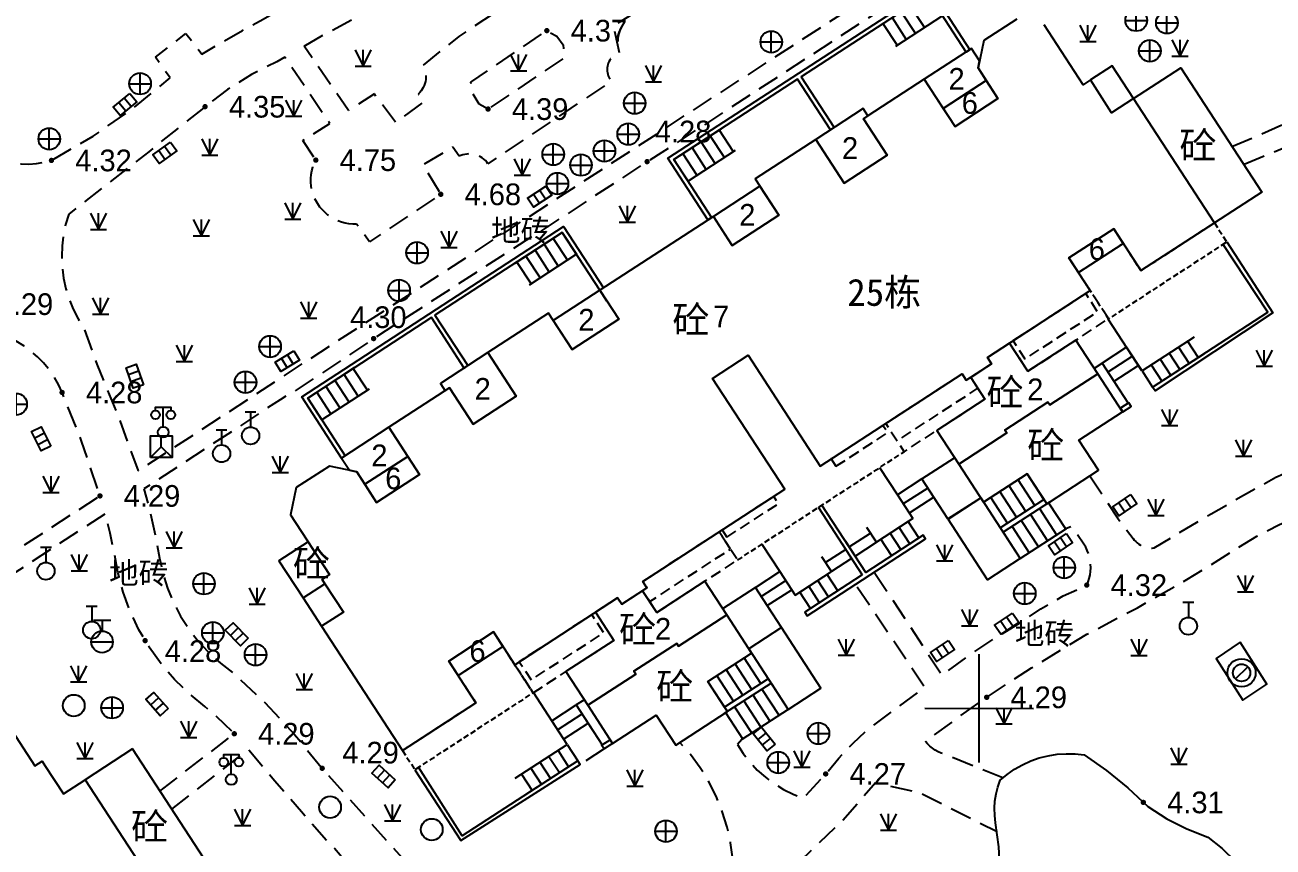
# Model space of a CAD drawing. Extents: x 99002 to 478558, y 2449839 to 2450453.
# Drawn here: x 478411.7 to 478469.2, y 2450057.2 to 2450095.1 of the extents above; entities that cross this region are included whole.
import ezdxf

# ---------------------------------------------------------------- set-up
doc = ezdxf.new("R2010")
doc.units = 0
doc.header["$LTSCALE"] = 0.5
for name, pattern in [('2', [0]), ('380403', [3, 2, -1]), ('380409-1', [1.5, 1, -0.5]), ('430600', [3, 2, -1])]:
    doc.linetypes.add(name, pattern=pattern)
doc.layers.get('0').update_dxf_attribs({"linetype": 'CONTINUOUS'})
for name, color, linetype in [('DEFAULT', 1, 'CONTINUOUS'), ('TK', 7, 'CONTINUOUS'), ('ZBTZ', 3, 'CONTINUOUS'), ('交通线', 7, 'CONTINUOUS'), ('居民地点', 7, 'CONTINUOUS'), ('居民地线', 7, 'CONTINUOUS'), ('居民地面', 7, 'CONTINUOUS'), ('房屋面', 7, 'CONTINUOUS'), ('植被点', 114, 'CONTINUOUS'), ('管线点', 7, 'CONTINUOUS'), ('高程点', 7, 'CONTINUOUS')]:
    doc.layers.add(name, color=color, linetype=linetype)
doc.styles.add('方正中等线简体', font='FZZDXJW.TTF')
doc.styles.add('方正细等线简体', font='方正细等线简体.ttf')
doc.styles.add('黑体', font='simhei.ttf')
doc.linetypes.add('1161', pattern='A,0,[149,AAA.SHX,S=0.15,R=0,X=0,Y=0],-1.6', length=1.6)
doc.linetypes.add('380202', pattern='A,4.5,[145,ss2007.shx,S=1,R=0,X=0,Y=1],4.5,-0.5,[146,ss2007.shx,S=1,R=0,X=0,Y=0],-0.5', length=10)

# ---------------------------------------------------------------- blocks, each defined once
blk = doc.blocks.new('3803031')
at = {"color": 0, "linetype": 'Continuous', "lineweight": -3, "flags": 128}
blk.add_lwpolyline([(-0.566, -0.566), (0.566, 0.566)], dxfattribs=at)
at = {"color": 0, "linetype": 'Continuous', "lineweight": -3}
for radius in [1.3, 0.8]:
    blk.add_circle((0, 0), radius, dxfattribs=at)
blk = doc.blocks.new('3805011')
at = {"color": 0, "linetype": 'Continuous', "lineweight": -3, "flags": 128}
for points in [[(-0.7, 2), (-0.7, 2.3), (0.7, 2.3), (0.7, 2)], [(0, 0.5), (0, 2.3)]]:
    blk.add_lwpolyline(points, dxfattribs=at)
at = {"color": 0, "linetype": 'Continuous', "lineweight": -3}
for centre, radius in [((-0.7, 1.6), 0.4), ((0.7, 1.6), 0.4), ((0, 0), 0.5)]:
    blk.add_circle(centre, radius, dxfattribs=at)
blk = doc.blocks.new('8202001')
at = {"color": 0, "linetype": 'Continuous', "lineweight": -3, "flags": 128}
for points in [[(-0.75, 1.5), (0, 0)], [(0, 0), (0.75, 1.5)], [(0, 0), (0, 1.5)], [(-0.75, 0), (0.75, 0)]]:
    blk.add_lwpolyline(points, dxfattribs=at)
blk = doc.blocks.new('7201001')
at = {"linetype": '2'}
h = blk.add_hatch(color=0, dxfattribs=at)
edge = h.paths.add_edge_path(flags=0)
edge.add_arc((0, 0), 0.25, 0, 360)
blk = doc.blocks.new('5441011')
at = {"color": 0, "linetype": 'Continuous', "lineweight": -3, "flags": 128}
for points in [[(-1, 0), (1, 0)], [(0, -1), (0, 1)]]:
    blk.add_lwpolyline(points, dxfattribs=at)
at = {"color": 0, "linetype": 'Continuous', "lineweight": -3}
blk.add_circle((0, 0), 1, dxfattribs=at)
blk = doc.blocks.new('5441024')
at = {"color": 0, "linetype": 'Continuous', "lineweight": -3, "flags": 128}
blk.add_lwpolyline([(1, 0.5), (1, -0.5), (-1, -0.5), (-1, 0.5)], close=True, dxfattribs=at)
for points in [[(-0.33, 0.5), (-0.33, -0.5)], [(0.33, -0.5), (0.33, 0.5)]]:
    blk.add_lwpolyline(points, dxfattribs=at)
blk = doc.blocks.new('5401001')
at = {"color": 0, "linetype": 'Continuous', "lineweight": -3}
blk.add_circle((0, 0), 1, dxfattribs=at)
blk = doc.blocks.new('5430071')
at = {"color": 0, "linetype": 'Continuous', "lineweight": -3, "flags": 128}
for points in [[(-0.8, 2), (0.8, 2)], [(0, 2), (0, 1)], [(-1, 0), (1, 0)]]:
    blk.add_lwpolyline(points, dxfattribs=at)
at = {"color": 0, "linetype": 'Continuous', "lineweight": -3}
blk.add_circle((0, 0), 1, dxfattribs=at)
blk = doc.blocks.new('5430072')
at = {"color": 0, "linetype": 'Continuous', "lineweight": -3, "flags": 128}
for points in [[(-0.5, 2.2), (0.5, 2.2)], [(0, 2.2), (0, 0.8)]]:
    blk.add_lwpolyline(points, dxfattribs=at)
at = {"color": 0, "linetype": 'Continuous', "lineweight": -3}
blk.add_circle((0, 0), 0.8, dxfattribs=at)
blk = doc.blocks.new('5201054')
at = {"color": 0, "linetype": 'Continuous', "lineweight": -3, "flags": 128}
blk.add_lwpolyline([(-1, -1), (-1, 1), (1, 1), (1, -1)], close=True, dxfattribs=at)
for points in [[(-1, -1), (0, 0), (1, -1)], [(0, 0), (0, 1)]]:
    blk.add_lwpolyline(points, dxfattribs=at)

msp = doc.modelspace()

# ---------------------------------------------------------------- linework, layer by layer
at = {"layer": 'TK', "color": 7, "linetype": 'Continuous'}
for p, q in [((478455.662, 2450061.076), (478455.668, 2450066.076)), ((478453.165, 2450063.58), (478458.165, 2450063.573))]:
    msp.add_line(p, q, dxfattribs=at)
at = {"layer": 'ZBTZ', "color": 3, "linetype": '1161', "lineweight": -3, "flags": 128}
msp.add_lwpolyline([(478466.321, 2450049.336), (478466.103, 2450048.867), (478465.927, 2450048.381), (478465.793, 2450047.882), (478465.702, 2450047.373), (478465.656, 2450046.858), (478465.654, 2450046.342), (478465.681, 2450046.169), (478465.693, 2450045.995), (478465.689, 2450045.821), (478465.67, 2450045.647), (478465.635, 2450045.476), (478465.586, 2450045.309), (478465.523, 2450045.146), (478465.445, 2450044.99), (478465.354, 2450044.841), (478465.25, 2450044.7), (478465.135, 2450044.57), (478465.008, 2450044.449), (478464.872, 2450044.341), (478464.726, 2450044.245), (478464.573, 2450044.162), (478464.412, 2450044.092), (478464.247, 2450044.037), (478464.077, 2450043.997), (478463.904, 2450043.972), (478463.73, 2450043.962), (478463.556, 2450043.967), (478463.382, 2450043.988), (478461.768, 2450043.9), (478460.151, 2450043.906), (478458.537, 2450044.007), (478457.464, 2450044.054), (478456.39, 2450044.008), (478455.325, 2450043.871), (478454.275, 2450043.642), (478453.531, 2450043.106), (478452.743, 2450042.637), (478451.916, 2450042.24), (478451.058, 2450041.917), (478450.175, 2450041.671), (478449.951, 2450041.612), (478449.723, 2450041.574), (478449.492, 2450041.556), (478449.26, 2450041.56), (478449.03, 2450041.583), (478448.803, 2450041.628), (478448.58, 2450041.693), (478448.365, 2450041.777), (478448.158, 2450041.881), (478447.961, 2450042.003), (478447.776, 2450042.142), (478447.604, 2450042.297), (478447.446, 2450042.466), (478447.305, 2450042.65), (478447.18, 2450042.845), (478446.826, 2450043.283), (478446.51, 2450043.749), (478446.233, 2450044.24), (478445.999, 2450044.752), (478445.808, 2450045.282), (478445.663, 2450045.826), (478445.563, 2450046.381), (478445.51, 2450046.941), (478445.632, 2450047.267), (478445.781, 2450047.582), (478445.955, 2450047.882), (478446.155, 2450048.168), (478446.377, 2450048.435), (478446.621, 2450048.683), (478446.885, 2450048.91), (478447.167, 2450049.114), (478447.465, 2450049.293), (478447.777, 2450049.447), (478448.1, 2450049.575), (478448.434, 2450049.675), (478449.109, 2450049.872), (478449.798, 2450050.012), (478450.497, 2450050.094), (478451.2, 2450050.118), (478451.9, 2450050.328), (478452.579, 2450050.596), (478453.234, 2450050.921), (478453.858, 2450051.3), (478454.448, 2450051.73), (478455, 2450052.209), (478455.509, 2450052.733), (478455.972, 2450053.298), (478456.427, 2450053.835), (478456.578, 2450054.947), (478456.628, 2450056.068), (478456.576, 2450057.189), (478456.422, 2450058.3), (478456.383, 2450058.631), (478456.374, 2450058.963), (478456.396, 2450059.295), (478456.448, 2450059.624), (478456.53, 2450059.946), (478456.642, 2450060.26), (478456.961, 2450060.529), (478457.303, 2450060.768), (478457.665, 2450060.975), (478458.045, 2450061.149), (478458.439, 2450061.287), (478458.844, 2450061.389), (478459.256, 2450061.455), (478459.672, 2450061.482), (478460.09, 2450061.472), (478460.504, 2450061.425), (478461.537, 2450060.7), (478462.517, 2450059.905), (478463.441, 2450059.046), (478464.315, 2450058.485), (478465.241, 2450058.015), (478466.208, 2450057.639), (478466.863, 2450057.104), (478467.473, 2450056.519), (478468.035, 2450055.888), (478468.545, 2450055.214), (478468.198, 2450053.782), (478467.765, 2450052.374), (478467.248, 2450050.994), (478466.973, 2450050.423), (478466.663, 2450049.87)], close=True, dxfattribs=at)
at = {"layer": '交通线', "color": 4, "linetype": '430600', "lineweight": -3, "flags": 128}
for points in [[(478479.943, 2450132.353), (478463.369, 2450132.238), (478458.881, 2450132.495), (478456.499, 2450132.827), (478454.157, 2450133.376), (478451.875, 2450134.135), (478449.672, 2450135.1), (478447.349, 2450135.868), (478444.97, 2450136.437), (478442.551, 2450136.803), (478440.11, 2450136.964), (478437.664, 2450136.917), (478435.23, 2450136.665), (478434.303, 2450136.175), (478423.303, 2450129.07), (478423.254, 2450129.021), (478423.21, 2450128.967), (478423.17, 2450128.91), (478423.136, 2450128.849), (478423.107, 2450128.786), (478423.083, 2450128.72), (478423.065, 2450128.653), (478423.053, 2450128.584), (478423.047, 2450128.515), (478423.047, 2450128.445), (478423.054, 2450128.376), (478423.066, 2450128.307), (478423.084, 2450128.24), (478423.108, 2450128.175), (478423.137, 2450128.111), (478423.172, 2450128.051), (478423.212, 2450127.994), (478423.256, 2450127.94), (478423.305, 2450127.891), (478423.359, 2450127.846), (478405.874, 2450116.556), (478398.472, 2450111.848), (478398.269, 2450111.229), (478398.12, 2450110.594), (478398.028, 2450109.949), (478397.991, 2450109.298), (478398.012, 2450108.647), (478398.089, 2450107.999), (478398.92, 2450106.624), (478399.674, 2450105.206), (478400.351, 2450103.749), (478400.996, 2450102.171), (478401.783, 2450100.659), (478402.705, 2450099.225), (478403.755, 2450097.882), (478404.384, 2450096.913), (478405.57, 2450094.739), (478406.862, 2450092.628), (478408.257, 2450090.582), (478408.46, 2450090.292), (478408.688, 2450090.019), (478408.938, 2450089.767), (478409.209, 2450089.538), (478409.498, 2450089.333), (478409.804, 2450089.153), (478410.124, 2450089), (478410.457, 2450088.875), (478410.798, 2450088.78), (478411.147, 2450088.714), (478411.5, 2450088.678), (478411.855, 2450088.672), (478412.209, 2450088.698), (478412.559, 2450088.753), (478412.904, 2450088.838), (478414.828, 2450089.959), (478416.657, 2450091.23), (478418.379, 2450092.642), (478417.701, 2450093.593), (478419.102, 2450094.694), (478419.842, 2450093.734), (478420.77, 2450094.295), (478421.712, 2450094.832), (478422.668, 2450095.344), (478425.666, 2450097.102), (478425.678, 2450097.562), (478425.649, 2450098.02), (478425.577, 2450098.474), (478425.465, 2450098.919), (478425.313, 2450099.353), (478425.122, 2450099.77), (478424.893, 2450100.169), (478424.63, 2450100.545), (478424.333, 2450100.896)], [(478459.386, 2450103.125), (478459.222, 2450103.122), (478459.149, 2450105.823), (478459.131, 2450106.492), (478457.333, 2450106.485), (478455.535, 2450106.538), (478453.74, 2450106.651), (478450.8, 2450106.955), (478450.335, 2450107.07), (478449.862, 2450107.141), (478449.383, 2450107.167), (478448.905, 2450107.149), (478448.43, 2450107.085), (478447.963, 2450106.977), (478447.388, 2450106.919), (478446.819, 2450106.815), (478446.261, 2450106.665), (478445.717, 2450106.47), (478445.19, 2450106.231), (478444.685, 2450105.95), (478444.496, 2450105.714), (478444.329, 2450105.461), (478444.186, 2450105.194), (478444.066, 2450104.916), (478443.972, 2450104.629), (478443.903, 2450104.334), (478443.861, 2450104.034), (478443.846, 2450103.731), (478443.858, 2450103.429), (478443.896, 2450103.128), (478443.822, 2450102.3), (478443.678, 2450101.48), (478443.463, 2450100.676), (478443.18, 2450099.894), (478442.831, 2450099.138), (478442.419, 2450098.416), (478441.946, 2450097.731), (478441.416, 2450097.089), (478440.833, 2450096.496), (478440.201, 2450095.954), (478439.525, 2450095.469), (478438.809, 2450095.044), (478439.08, 2450093.82), (478439.012, 2450093.792), (478438.946, 2450093.759), (478438.884, 2450093.72), (478438.825, 2450093.676), (478438.77, 2450093.627), (478438.72, 2450093.573), (478438.675, 2450093.515), (478438.635, 2450093.453), (478438.6, 2450093.388), (478438.571, 2450093.32), (478438.549, 2450093.251), (478438.532, 2450093.179), (478438.522, 2450093.106), (478438.518, 2450093.033), (478438.521, 2450092.959), (478438.53, 2450092.886), (478438.545, 2450092.814), (478438.567, 2450092.744), (478438.594, 2450092.676), (478438.628, 2450092.61), (478438.667, 2450092.548), (478438.711, 2450092.489), (478433.023, 2450088.685), (478432.967, 2450088.759), (478432.904, 2450088.829), (478432.835, 2450088.892), (478432.761, 2450088.949), (478432.682, 2450088.999), (478432.599, 2450089.042), (478432.513, 2450089.077), (478432.423, 2450089.105), (478432.332, 2450089.124), (478432.239, 2450089.135), (478432.146, 2450089.138), (478432.052, 2450089.132), (478431.96, 2450089.118), (478431.869, 2450089.096), (478431.781, 2450089.065), (478431.695, 2450089.027), (478431.406, 2450089.446), (478430.023, 2450088.632), (478430.849, 2450087.275), (478427.564, 2450085.082), (478426.965, 2450085.897), (478426.789, 2450085.898), (478426.614, 2450085.914), (478426.44, 2450085.945), (478426.27, 2450085.991), (478426.105, 2450086.051), (478425.945, 2450086.126), (478425.793, 2450086.214), (478425.649, 2450086.316), (478425.514, 2450086.429), (478425.39, 2450086.554), (478425.277, 2450086.689), (478425.176, 2450086.833), (478425.088, 2450086.986), (478425.014, 2450087.146), (478424.954, 2450087.311), (478424.908, 2450087.482), (478424.878, 2450087.655), (478424.862, 2450087.831), (478424.863, 2450088.007), (478424.878, 2450088.182), (478424.909, 2450088.356), (478424.954, 2450088.526), (478425.015, 2450088.691), (478425.089, 2450088.851), (478424.496, 2450089.753), (478425.73, 2450090.542), (478423.662, 2450093.6), (478423.293, 2450093.388), (478422.13, 2450092.795), (478421.024, 2450092.103), (478419.984, 2450091.315), (478417.388, 2450089.241), (478413.699, 2450086.362), (478413.557, 2450085.884), (478413.455, 2450085.396), (478413.395, 2450084.901), (478413.376, 2450084.403), (478413.4, 2450083.905), (478413.465, 2450083.41), (478413.572, 2450082.923), (478413.72, 2450082.447), (478413.908, 2450081.985), (478414.133, 2450081.54), (478414.396, 2450081.116), (478414.988, 2450079.441), (478416.035, 2450076.909), (478416.894, 2450074.517), (478424.681, 2450079.596), (478455.54, 2450099.624), (478460.437, 2450099.866), (478460.419, 2450102.359)], [(478461.889, 2450096.246), (478461.239, 2450096.235), (478460.557, 2450097.743), (478460.473, 2450098.98), (478459.222, 2450099.027), (478455.797, 2450098.823), (478453.94, 2450097.6), (478441.038, 2450089.207), (478440.361, 2450088.78), (478436.368, 2450086.169), (478427.753, 2450080.622), (478424.116, 2450078.199), (478423.441, 2450077.799), (478417.169, 2450073.688), (478417.452, 2450072.635), (478417.689, 2450071.571), (478417.88, 2450070.497), (478418.035, 2450069.801), (478418.251, 2450069.12), (478418.526, 2450068.461), (478418.857, 2450067.828), (478419.242, 2450067.227), (478419.678, 2450066.661), (478420.161, 2450066.136), (478420.689, 2450065.655), (478421.257, 2450065.222), (478422.734, 2450063.848), (478424.112, 2450062.374), (478425.384, 2450060.808), (478428.415, 2450057.394), (478429.772, 2450055.904), (478431.247, 2450055.044), (478431.724, 2450054.953), (478432.192, 2450054.821), (478432.647, 2450054.651), (478433.086, 2450054.443), (478433.506, 2450054.199), (478433.904, 2450053.921), (478434.278, 2450053.61), (478434.624, 2450053.269), (478434.94, 2450052.9), (478435.224, 2450052.505), (478435.474, 2450052.089), (478436.35, 2450052.169), (478437.215, 2450052.33), (478438.062, 2450052.573), (478438.882, 2450052.893), (478438.293, 2450053.823), (478439.83, 2450054.81), (478440.467, 2450053.744), (478441.813, 2450054.613), (478443.097, 2450055.573), (478444.312, 2450056.618), (478444.211, 2450057.364), (478444.049, 2450058.099), (478443.826, 2450058.819), (478443.544, 2450059.517), (478443.205, 2450060.189), (478442.811, 2450060.83), (478442.365, 2450061.437), (478441.87, 2450062.004)], [(478467.32, 2450089.479), (478468.465, 2450089.962), (478472.327, 2450091.689), (478472.09, 2450093.393), (478471.878, 2450095.1), (478471.69, 2450096.81), (478470.146, 2450096.874), (478470.196, 2450098.671), (478468.063, 2450098.587), (478468.069, 2450097.917), (478467.305, 2450096.336), (478467.005, 2450096.283)], [(478460.771, 2450074.293), (478462.043, 2450072.353), (478462.761, 2450071.402), (478462.817, 2450071.328), (478462.881, 2450071.26), (478462.95, 2450071.198), (478463.024, 2450071.142), (478463.103, 2450071.093), (478463.186, 2450071.051), (478463.273, 2450071.018), (478463.362, 2450070.992), (478463.454, 2450070.974), (478463.546, 2450070.964), (478463.639, 2450070.963), (478463.732, 2450070.971), (478464.882, 2450071.663), (478466.358, 2450072.54), (478467.846, 2450073.397), (478469.345, 2450074.233), (478470.599, 2450074.768), (478471.84, 2450075.331), (478473.069, 2450075.919), (478473.194, 2450075.958), (478473.316, 2450076.007), (478473.432, 2450076.068), (478473.543, 2450076.138), (478473.646, 2450076.219), (478473.742, 2450076.309), (478473.829, 2450076.407), (478473.907, 2450076.513), (478473.975, 2450076.625), (478474.035, 2450076.929), (478474.07, 2450077.237), (478474.08, 2450077.547), (478474.064, 2450077.856), (478474.081, 2450078.62), (478474.042, 2450079.383), (478473.949, 2450080.141), (478473.387, 2450084.364), (478473.395, 2450085.396), (478473.301, 2450086.425), (478473.107, 2450087.439), (478472.731, 2450089.506), (478472.516, 2450090.579), (478467.864, 2450088.642)], [(478425.151, 2450086.874), (478425.148, 2450086.875), (478425.148, 2450086.878)], [(478382.744, 2450052.306), (478415.139, 2450073.368), (478414.294, 2450075.898), (478413.395, 2450078.137), (478413.225, 2450078.504), (478413.025, 2450078.854), (478412.795, 2450079.187), (478412.539, 2450079.499), (478412.256, 2450079.787), (478411.951, 2450080.051), (478411.624, 2450080.288), (478411.278, 2450080.497), (478410.916, 2450080.675), (478410.54, 2450080.822), (478410.153, 2450080.937), (478409.757, 2450081.018), (478409.356, 2450081.066), (478408.953, 2450081.079), (478408.549, 2450081.058), (478408.149, 2450081.003), (478407.909, 2450080.985), (478407.67, 2450080.945), (478407.437, 2450080.885), (478407.209, 2450080.804), (478406.99, 2450080.703), (478406.781, 2450080.583), (478406.583, 2450080.444), (478405.297, 2450079.653), (478403.985, 2450078.904), (478402.649, 2450078.199), (478400.678, 2450077.24), (478398.718, 2450076.259), (478396.769, 2450075.254), (478394.743, 2450074.13), (478392.793, 2450072.875), (478390.929, 2450071.497), (478390.641, 2450071.259), (478392.668, 2450068.212), (478394.751, 2450069.592), (478396.697, 2450066.692), (478390.623, 2450062.723), (478388.678, 2450065.664), (478390.741, 2450067.419), (478389.103, 2450069.992), (478388.12, 2450069.182), (478386.459, 2450067.782), (478384.689, 2450066.524), (478382.82, 2450065.416), (478380.866, 2450064.467), (478377.103, 2450062.588), (478374.569, 2450061.348), (478373.107, 2450060.627), (478371.681, 2450059.839), (478370.291, 2450058.987), (478368.701, 2450057.816), (478367.149, 2450056.594), (478365.637, 2450055.324), (478364.017, 2450053.904), (478362.358, 2450052.529), (478360.661, 2450051.202), (478359.486, 2450050.329), (478358.338, 2450049.42), (478357.219, 2450048.475), (478356.472, 2450047.883), (478355.676, 2450047.357), (478354.837, 2450046.902), (478353.962, 2450046.522), (478353.057, 2450046.219), (478352.13, 2450045.995), (478351.187, 2450045.852), (478351.056, 2450045.802), (478350.93, 2450045.741), (478350.809, 2450045.67), (478350.695, 2450045.588), (478350.589, 2450045.497), (478350.49, 2450045.397), (478350.401, 2450045.289), (478350.321, 2450045.174), (478350.251, 2450045.052), (478350.192, 2450044.925), (478350.145, 2450044.793), (478350.108, 2450044.658), (478350.084, 2450044.52), (478350.071, 2450044.38), (478350.07, 2450044.24), (478350.081, 2450044.101), (478350.104, 2450043.962), (478350.139, 2450043.827), (478350.186, 2450043.694), (478350.561, 2450043.279), (478347.97, 2450040.737), (478349.612, 2450038.845), (478350.702, 2450037.361), (478353.455, 2450033.263)], [(478417.899, 2450059.761), (478421.332, 2450062.401), (478420.894, 2450062.833), (478420.443, 2450063.253), (478419.981, 2450063.658), (478419.249, 2450064.252), (478418.574, 2450064.908), (478417.96, 2450065.622), (478417.412, 2450066.388), (478416.935, 2450067.2), (478416.533, 2450068.052), (478416.208, 2450068.935), (478415.964, 2450069.845), (478415.8, 2450070.751), (478415.608, 2450071.652), (478415.388, 2450072.547), (478404.979, 2450065.758), (478392.146, 2450057.456), (478388.003, 2450054.792), (478375.667, 2450046.742), (478353.919, 2450032.573), (478363.758, 2450017.934), (478364.321, 2450017.54), (478364.86, 2450017.114), (478365.372, 2450016.656), (478373.392, 2450010.02), (478375.928, 2450013.075), (478377.744, 2450011.195), (478378.341, 2450011.389), (478378.916, 2450011.639), (478379.465, 2450011.943), (478379.982, 2450012.298), (478380.462, 2450012.701), (478380.489, 2450012.903), (478380.497, 2450013.107), (478380.487, 2450013.311), (478380.459, 2450013.513), (478380.413, 2450013.711), (478380.35, 2450013.905), (478380.269, 2450014.093), (478380.172, 2450014.272), (478376.714, 2450019.591)], [(478456.757, 2450060.362), (478454.063, 2450061.459), (478453.918, 2450061.509), (478453.778, 2450061.571), (478453.644, 2450061.645), (478453.517, 2450061.731), (478453.398, 2450061.828), (478453.289, 2450061.935), (478453.189, 2450062.051), (478455.601, 2450063.798), (478458.082, 2450065.445), (478460.629, 2450066.99), (478462.958, 2450068.211), (478465.243, 2450069.514), (478467.48, 2450070.898), (478468.469, 2450071.519), (478469.507, 2450072.056), (478470.586, 2450072.506), (478471.698, 2450072.864), (478471.954, 2450072.854), (478472.208, 2450072.823), (478472.459, 2450072.77), (478472.705, 2450072.697), (478472.944, 2450072.603), (478473.174, 2450072.489), (478473.393, 2450072.357), (478473.601, 2450072.207), (478473.796, 2450072.039), (478473.87, 2450069.431), (478473.781, 2450067.788), (478473.405, 2450065.039), (478473.3, 2450062.267), (478473.466, 2450059.498), (478473.721, 2450057.689), (478473.824, 2450055.866), (478473.775, 2450054.04), (478473.592, 2450052.063), (478473.381, 2450050.088), (478473.144, 2450048.117), (478473.045, 2450047.479), (478472.939, 2450046.843), (478472.826, 2450046.208), (478470.447, 2450048.357), (478470.499, 2450048.476), (478467.248, 2450050.994)], [(478450.863, 2450069.807), (478453.961, 2450065.097), (478455.114, 2450065.95), (478456.305, 2450066.749), (478457.53, 2450067.493), (478458.511, 2450068.168), (478459.546, 2450068.756), (478460.627, 2450069.255), (478460.69, 2450069.406), (478460.74, 2450069.563), (478460.777, 2450069.723), (478460.801, 2450069.885), (478460.81, 2450070.05), (478460.806, 2450070.214), (478460.787, 2450070.377), (478460.755, 2450070.538), (478460.71, 2450070.696), (478460.651, 2450070.85), (478460.58, 2450070.998), (478460.496, 2450071.139), (478460.104, 2450071.718), (478459.897, 2450071.95), (478459.698, 2450071.866)], [(478444.725, 2450062.131), (478444.52, 2450061.909), (478444.792, 2450061.489), (478445.1, 2450061.095), (478445.441, 2450060.729), (478445.814, 2450060.396), (478446.215, 2450060.097), (478446.641, 2450059.834), (478447.088, 2450059.61), (478447.553, 2450059.427), (478448.592, 2450060.548), (478449.198, 2450061.279), (478449.852, 2450061.969), (478450.551, 2450062.613), (478453.163, 2450064.541), (478449.995, 2450069.242)], [(478418.449, 2450058.918), (478421.986, 2450061.677), (478423.195, 2450060.236), (478424.424, 2450058.812), (478425.672, 2450057.405), (478425.957, 2450057.121), (478426.215, 2450056.813), (478426.446, 2450056.483), (478426.647, 2450056.135), (478426.816, 2450055.771), (478426.953, 2450055.393), (478427.057, 2450055.004), (478427.126, 2450054.608), (478427.16, 2450054.208), (478427.159, 2450053.806)], [(478438.374, 2450061.701), (478437.271, 2450060.984)], [(478397.838, 2449995.022), (478392.92, 2449991.671), (478391.604, 2449992.925), (478380.129, 2450003.952), (478382.509, 2450006.439), (478380.927, 2450007.97), (478381.106, 2450008.182), (478381.062, 2450008.53), (478381.047, 2450008.88), (478381.061, 2450009.23), (478381.105, 2450009.578), (478381.178, 2450009.921), (478381.279, 2450010.256), (478381.409, 2450010.582), (478381.565, 2450010.896), (478381.747, 2450011.195), (478381.954, 2450011.478), (478382.184, 2450011.743), (478382.436, 2450011.987), (478383.982, 2450014.068), (478385.676, 2450016.031), (478387.508, 2450017.866), (478389.08, 2450019.352), (478390.682, 2450020.806), (478392.312, 2450022.228), (478392.386, 2450022.227), (478392.459, 2450022.219), (478392.532, 2450022.205), (478392.602, 2450022.185), (478392.671, 2450022.158), (478392.738, 2450022.126), (478392.801, 2450022.089), (478392.861, 2450022.045), (478392.916, 2450021.997), (478392.968, 2450021.944), (478393.73, 2450020.875), (478393.536, 2450020.619), (478393.367, 2450020.345), (478393.225, 2450020.057), (478393.11, 2450019.756), (478393.023, 2450019.446), (478392.966, 2450019.129), (478391.338, 2450017.792), (478393.892, 2450013.849), (478395.212, 2450014.713), (478395.557, 2450014.045), (478400.549, 2450017.27), (478400.153, 2450017.83), (478401.379, 2450018.736), (478398.766, 2450022.742), (478397.098, 2450021.675), (478396.391, 2450021.755), (478395.68, 2450021.774), (478394.97, 2450021.731), (478394.287, 2450022.686), (478394.253, 2450022.766), (478394.225, 2450022.849), (478394.205, 2450022.933), (478394.192, 2450023.019), (478394.187, 2450023.106), (478394.189, 2450023.194), (478394.199, 2450023.28), (478394.216, 2450023.366), (478394.24, 2450023.449), (478394.271, 2450023.531), (478394.309, 2450023.609), (478394.354, 2450023.684), (478398.109, 2450025.824), (478402.01, 2450027.684), (478406.038, 2450029.252), (478408.665, 2450030.16), (478411.244, 2450031.196), (478413.768, 2450032.358), (478415.756, 2450033.407), (478417.652, 2450034.613), (478419.444, 2450035.969), (478420.769, 2450036.923), (478422.088, 2450037.884), (478423.403, 2450038.852), (478424.676, 2450040.124), (478425.954, 2450041.39), (478427.237, 2450042.651), (478427.874, 2450043.223), (478428.566, 2450043.728), (478429.305, 2450044.162), (478429.764, 2450044.073), (478430.23, 2450044.024), (478430.698, 2450044.014), (478431.165, 2450044.044), (478431.628, 2450044.114), (478432.083, 2450044.223), (478432.527, 2450044.371), (478432.957, 2450044.556), (478433.37, 2450044.776), (478433.762, 2450045.031), (478434.132, 2450045.318), (478434.475, 2450045.636), (478434.791, 2450045.982), (478435.075, 2450046.354), (478435.328, 2450046.748), (478435.545, 2450047.162), (478435.727, 2450047.594), (478435.871, 2450048.039), (478435.977, 2450048.495), (478437.3, 2450049.4), (478438.638, 2450050.283), (478439.991, 2450051.144), (478442.062, 2450052.35), (478444.015, 2450053.739), (478445.835, 2450055.298), (478447.661, 2450056.764), (478449.351, 2450058.385), (478450.893, 2450060.147), (478452.906, 2450059.695), (478456.49, 2450057.895)]]:
    msp.add_lwpolyline(points, dxfattribs=at)
for points in [[(478424.547, 2450094.108), (478425.676, 2450094.756), (478427.381, 2450095.653), (478429.049, 2450096.619), (478430.676, 2450097.651), (478433.015, 2450099.246), (478435.421, 2450100.739), (478437.889, 2450102.127), (478439.1, 2450102.956), (478440.316, 2450103.777), (478441.536, 2450104.592), (478441.683, 2450104.465), (478441.817, 2450104.326), (478441.939, 2450104.175), (478442.048, 2450104.014), (478442.141, 2450103.845), (478442.22, 2450103.668), (478442.283, 2450103.484), (478442.329, 2450103.296), (478442.359, 2450103.105), (478442.371, 2450102.911), (478442.367, 2450102.718), (478442.346, 2450102.525), (478442.307, 2450102.335), (478442.253, 2450102.149), (478442.182, 2450101.969), (478441.998, 2450101.259), (478441.754, 2450100.567), (478441.452, 2450099.899), (478441.092, 2450099.26), (478440.679, 2450098.654), (478440.215, 2450098.086), (478439.704, 2450097.56), (478437.623, 2450095.992), (478437.034, 2450096.785), (478436.929, 2450096.75), (478436.822, 2450096.724), (478436.712, 2450096.708), (478436.602, 2450096.702), (478436.492, 2450096.705), (478436.382, 2450096.718), (478436.274, 2450096.741), (478436.169, 2450096.774), (478436.066, 2450096.815), (478435.968, 2450096.866), (478435.875, 2450096.925), (478435.788, 2450096.993), (478435.706, 2450097.068), (478435.632, 2450097.149), (478431.684, 2450094.556), (478430.035, 2450093.232), (478430.077, 2450093.144), (478430.111, 2450093.053), (478430.137, 2450092.959), (478430.154, 2450092.864), (478430.164, 2450092.767), (478430.165, 2450092.67), (478430.157, 2450092.573), (478430.141, 2450092.478), (478430.117, 2450092.384), (478430.084, 2450092.292), (478430.044, 2450092.204), (478429.996, 2450092.119), (478429.941, 2450092.039), (478429.879, 2450091.964), (478429.811, 2450091.895), (478430.062, 2450091.546), (478428.777, 2450090.595), (478427.787, 2450091.904), (478426.596, 2450091.138)], [(478433.029, 2450091.206), (478432.615, 2450091.434), (478432.302, 2450091.958), (478432.242, 2450092.448), (478435.738, 2450094.821), (478436.197, 2450094.566), (478436.487, 2450094.164), (478436.538, 2450093.568)]]:
    msp.add_lwpolyline(points, close=True, dxfattribs=at)
at = {"layer": '居民地线', "color": 6, "linetype": 'Continuous', "lineweight": -3, "ltscale": 0.5, "flags": 128}
for points in [[(478443.164, 2450086.093), (478441.316, 2450088.938), (478453.388, 2450096.789), (478455.238, 2450093.944), (478455.07, 2450093.835), (478453.328, 2450096.514), (478447.459, 2450092.698), (478448.986, 2450090.35), (478448.818, 2450090.241), (478447.292, 2450092.589), (478441.591, 2450088.881), (478443.333, 2450086.203)], [(478426.276, 2450075.113), (478424.439, 2450077.939), (478436.511, 2450085.79), (478438.349, 2450082.963), (478438.181, 2450082.854), (478436.451, 2450085.515), (478430.583, 2450081.699), (478432.095, 2450079.374), (478431.927, 2450079.264), (478430.415, 2450081.59), (478424.715, 2450077.882), (478426.444, 2450075.223)], [(478467.081, 2450085.076), (478469.205, 2450081.81), (478463.772, 2450078.212), (478463.663, 2450078.38), (478468.975, 2450081.843), (478466.909, 2450084.964)], [(478462.292, 2450077.25), (478462.67, 2450077.495), (478462.56, 2450077.663), (478462.183, 2450077.418)], [(478438.766, 2450061.957), (478438.374, 2450061.701), (478438.265, 2450061.869), (478438.655, 2450062.128)], [(478429.656, 2450060.743), (478431.78, 2450057.477), (478437.271, 2450060.984), (478437.162, 2450061.152), (478431.842, 2450057.701), (478429.828, 2450060.854)]]:
    msp.add_lwpolyline(points, close=True, dxfattribs=at)
for points in [[(478452.07, 2450095.696), (478452.725, 2450094.69)], [(478452.489, 2450095.969), (478453.144, 2450094.963)], [(478451.232, 2450095.151), (478451.887, 2450094.144)], [(478451.651, 2450095.424), (478452.306, 2450094.417)], [(478453.982, 2450095.508), (478451.803, 2450094.09)], [(478441.591, 2450088.881), (478443.771, 2450090.299)], [(478443.923, 2450088.965), (478443.268, 2450089.972)], [(478444.342, 2450089.237), (478443.687, 2450090.244)], [(478444.426, 2450089.292), (478442.246, 2450087.874)], [(478443.084, 2450088.419), (478442.43, 2450089.426)], [(478443.504, 2450088.692), (478442.849, 2450089.699)], [(478442.246, 2450087.874), (478441.591, 2450088.881)], [(478442.665, 2450088.147), (478442.01, 2450089.154)], [(478434.271, 2450084.098), (478436.451, 2450085.515)], [(478436.032, 2450085.243), (478436.686, 2450084.237)], [(478436.451, 2450085.515), (478437.105, 2450084.509)], [(478435.194, 2450084.697), (478435.848, 2450083.691)], [(478435.613, 2450084.97), (478436.267, 2450083.964)], [(478434.355, 2450084.152), (478435.01, 2450083.145)], [(478434.774, 2450084.425), (478435.429, 2450083.418)], [(478437.105, 2450084.509), (478434.926, 2450083.091)], [(478465.57, 2450080.693), (478463.173, 2450079.134)], [(478462.464, 2450080.224), (478461.332, 2450079.488)], [(478463.173, 2450079.134), (478462.464, 2450080.224)], [(478464.85, 2450080.224), (478465.34, 2450079.47)], [(478465.269, 2450080.497), (478465.759, 2450079.743)], [(478461.332, 2450079.488), (478462.041, 2450078.398)], [(478462.736, 2450079.805), (478461.604, 2450079.069)], [(478463.663, 2450078.38), (478466.061, 2450079.939)], [(478464.011, 2450079.679), (478464.501, 2450078.925)], [(478464.43, 2450079.951), (478464.92, 2450079.198)], [(478424.715, 2450077.882), (478426.894, 2450079.3)], [(478427.046, 2450077.966), (478426.391, 2450078.973)], [(478427.465, 2450078.238), (478426.81, 2450079.245)], [(478463.009, 2450079.386), (478461.877, 2450078.651)], [(478463.173, 2450079.134), (478463.663, 2450078.38)], [(478463.592, 2450079.406), (478464.082, 2450078.653)], [(478427.549, 2450078.293), (478425.369, 2450076.875)], [(478426.208, 2450077.421), (478425.553, 2450078.427)], [(478426.627, 2450077.693), (478425.972, 2450078.7)], [(478425.369, 2450076.875), (478424.715, 2450077.882)], [(478425.789, 2450077.148), (478425.134, 2450078.155)], [(478457.883, 2450074.384), (478455.87, 2450073.075)], [(478458.651, 2450073.201), (478457.883, 2450074.384)], [(478453.025, 2450074.149), (478451.898, 2450073.416)], [(478453.298, 2450073.73), (478452.17, 2450072.996)], [(478453.734, 2450073.059), (478453.025, 2450074.149)], [(478457.813, 2450072.656), (478457.044, 2450073.839)], [(478458.232, 2450072.929), (478457.463, 2450074.111)], [(478451.898, 2450073.416), (478452.607, 2450072.325)], [(478453.57, 2450073.311), (478452.443, 2450072.577)], [(478456.974, 2450072.111), (478456.206, 2450073.293)], [(478457.394, 2450072.384), (478456.625, 2450073.566)], [(478456.639, 2450071.893), (478458.651, 2450073.201)], [(478450.276, 2450069.727), (478447.636, 2450068.009), (478447.745, 2450067.841), (478453.194, 2450071.386), (478453.085, 2450071.554), (478450.444, 2450069.836), (478448.407, 2450072.934), (478448.255, 2450072.835), (478450.276, 2450069.727)], [(478458.908, 2450073.082), (478456.77, 2450071.692)], [(478458.447, 2450072.782), (478459.237, 2450071.567)], [(478458.866, 2450073.055), (478459.656, 2450071.839)], [(478452.397, 2450072.189), (478450.93, 2450071.235)], [(478452.888, 2450071.434), (478452.397, 2450072.189)], [(478457.189, 2450071.965), (478457.979, 2450070.749)], [(478457.608, 2450072.237), (478458.399, 2450071.021)], [(478458.027, 2450072.51), (478458.818, 2450071.294)], [(478449.677, 2450071.016), (478450.658, 2450071.654)], [(478450.93, 2450071.235), (478450.489, 2450071.914)], [(478451.42, 2450070.481), (478452.888, 2450071.434)], [(478452.05, 2450070.89), (478451.559, 2450071.643)], [(478452.469, 2450071.162), (478451.978, 2450071.916)], [(478456.77, 2450071.692), (478457.56, 2450070.476)], [(478457.56, 2450070.476), (478459.698, 2450071.866)], [(478449.514, 2450070.899), (478448.591, 2450070.3)], [(478449.345, 2450071.159), (478449.786, 2450070.48)], [(478449.508, 2450071.275), (478449.949, 2450070.596)], [(478449.949, 2450070.596), (478450.93, 2450071.235)], [(478451.63, 2450070.617), (478451.14, 2450071.371)], [(478448.864, 2450069.88), (478448.422, 2450070.559)], [(478449.786, 2450070.48), (478448.864, 2450069.88)], [(478445.351, 2450069.148), (478446.478, 2450069.881)], [(478446.478, 2450069.881), (478447.187, 2450068.79)], [(478447.397, 2450068.926), (478448.864, 2450069.88)], [(478449.145, 2450068.991), (478448.654, 2450069.744)], [(478446.06, 2450068.058), (478445.351, 2450069.148)], [(478445.623, 2450068.728), (478446.751, 2450069.461)], [(478448.307, 2450068.445), (478447.816, 2450069.199)], [(478449.354, 2450069.127), (478447.888, 2450068.172)], [(478448.726, 2450068.718), (478448.235, 2450069.471)], [(478445.896, 2450068.309), (478447.024, 2450069.042)], [(478447.888, 2450068.172), (478447.397, 2450068.926)], [(478443.16, 2450064.812), (478445.173, 2450066.12)], [(478445.187, 2450064.447), (478444.418, 2450065.629)], [(478445.606, 2450064.72), (478444.837, 2450065.902)], [(478444.348, 2450063.902), (478443.58, 2450065.084)], [(478444.767, 2450064.175), (478443.999, 2450065.357)], [(478443.929, 2450063.629), (478443.16, 2450064.812)], [(478445.941, 2450064.938), (478443.929, 2450063.629)], [(478443.934, 2450063.347), (478446.072, 2450064.737)], [(478446.072, 2450064.737), (478446.862, 2450063.521)], [(478444.814, 2450063.919), (478445.605, 2450062.703)], [(478445.234, 2450064.191), (478446.024, 2450062.976)], [(478445.653, 2450064.464), (478446.443, 2450063.248)], [(478435.963, 2450062.996), (478437.095, 2450063.732)], [(478437.095, 2450063.732), (478437.803, 2450062.642)], [(478443.976, 2450063.374), (478444.766, 2450062.158)], [(478444.395, 2450063.646), (478445.186, 2450062.431)], [(478446.862, 2450063.521), (478444.725, 2450062.131)], [(478436.672, 2450061.905), (478435.963, 2450062.996)], [(478436.236, 2450062.577), (478437.367, 2450063.313)], [(478436.508, 2450062.158), (478437.639, 2450062.895)], [(478434.275, 2450060.346), (478436.672, 2450061.905)], [(478436.253, 2450061.633), (478436.743, 2450060.879)], [(478436.672, 2450061.905), (478437.162, 2450061.152)], [(478437.162, 2450061.152), (478434.765, 2450059.593)], [(478435.415, 2450061.088), (478435.905, 2450060.334)], [(478435.834, 2450061.36), (478436.324, 2450060.607)], [(478434.576, 2450060.542), (478435.067, 2450059.789)], [(478434.996, 2450060.815), (478435.486, 2450060.061)]]:
    msp.add_lwpolyline(points, dxfattribs=at)
at = {"layer": '居民地线', "color": 6, "linetype": '380202', "lineweight": -3, "ltscale": 0.5, "flags": 128}
for points in [[(478462.78, 2450091.691), (478461.799, 2450093.2), (478460.793, 2450092.546)], [(478463.172, 2450079.134), (478461.618, 2450081.524)], [(478460.986, 2450079.263), (478461.332, 2450079.488), (478462.531, 2450077.644), (478462.196, 2450077.426)], [(478454.225, 2450072.304), (478453.025, 2450074.149), (478454.536, 2450075.13)], [(478451.074, 2450074.682), (478451.898, 2450073.416)], [(478454.225, 2450072.304), (478455.739, 2450073.278)], [(478452.607, 2450072.325), (478450.93, 2450071.235), (478450.489, 2450071.914)], [(478445.655, 2450071.147), (478446.478, 2450069.881)], [(478447.187, 2450068.79), (478448.864, 2450069.88), (478448.422, 2450070.559)], [(478446.551, 2450067.302), (478445.351, 2450069.148), (478443.841, 2450068.164)], [(478424.504, 2450068.665), (478425.355, 2450067.357)], [(478436.672, 2450061.906), (478435.118, 2450064.296)], [(478437.441, 2450063.957), (478437.095, 2450063.732), (478438.294, 2450061.888), (478438.655, 2450062.128)]]:
    msp.add_lwpolyline(points, dxfattribs=at)
at = {"layer": '居民地线', "color": 6, "linetype": '380409-1', "lineweight": -3, "ltscale": 0.5, "flags": 128}
for points in [[(478466.509, 2450085.956), (478467.081, 2450085.076), (478461.632, 2450081.533), (478460.242, 2450083.671), (478462.304, 2450085.012), (478463.122, 2450083.754)], [(478429.083, 2450061.623), (478429.656, 2450060.743), (478435.105, 2450064.286), (478433.715, 2450066.424), (478431.653, 2450065.083), (478432.47, 2450063.825)]]:
    msp.add_lwpolyline(points, close=True, dxfattribs=at)
msp.add_lwpolyline([(478444.529, 2450070.413), (478452.208, 2450075.406)], dxfattribs=at)
at = {"layer": '居民地面', "color": 6, "linetype": '380403', "lineweight": -3, "ltscale": 0.5, "flags": 128}
for points in [[(478460.787, 2450082.832), (478457.064, 2450080.412), (478457.909, 2450079.113), (478461.632, 2450081.533)], [(478460.577, 2450082.696), (478457.232, 2450080.521), (478457.777, 2450079.683), (478461.122, 2450081.858)], [(478455.277, 2450078.832), (478455.075, 2450078.701), (478454.885, 2450078.995), (478451.363, 2450076.705), (478452.208, 2450075.406), (478455.931, 2450077.826)], [(478455.277, 2450078.832), (478455.075, 2450078.701), (478454.885, 2450078.995), (478451.363, 2450076.705), (478451.881, 2450075.909), (478455.604, 2450078.329)], [(478449.066, 2450074.735), (478451.447, 2450076.283), (478451.229, 2450076.618), (478448.848, 2450075.07)], [(478444.036, 2450071.464), (478446.417, 2450073.012), (478446.199, 2450073.347), (478443.818, 2450071.799)], [(478443.684, 2450071.712), (478440.162, 2450069.423), (478440.353, 2450069.129), (478440.152, 2450068.998), (478440.806, 2450067.992), (478444.529, 2450070.413)], [(478443.684, 2450071.712), (478440.162, 2450069.423), (478440.353, 2450069.129), (478440.152, 2450068.998), (478440.479, 2450068.495), (478444.201, 2450070.916)], [(478437.983, 2450068.005), (478434.26, 2450065.585), (478435.105, 2450064.286), (478438.828, 2450066.706)], [(478437.815, 2450067.896), (478434.47, 2450065.722), (478435.015, 2450064.883), (478438.36, 2450067.058)]]:
    msp.add_lwpolyline(points, close=True, dxfattribs=at)
at = {"layer": '房屋面', "color": 6, "linetype": 'Continuous', "lineweight": -3, "ltscale": 0.5, "flags": 128}
for points in [[(478457.404, 2450095.352), (478455.881, 2450094.362), (478455.613, 2450093.101), (478456.534, 2450091.685), (478454.555, 2450090.399), (478453.138, 2450092.578), (478450.539, 2450090.889), (478450.338, 2450090.758), (478451.428, 2450089.081), (478449.449, 2450087.795), (478448.141, 2450089.807), (478445.341, 2450087.986), (478446.431, 2450086.309), (478444.285, 2450084.914), (478443.413, 2450086.255), (478438.181, 2450082.854), (478439.053, 2450081.512), (478436.907, 2450080.117), (478435.817, 2450081.794), (478433.017, 2450079.973), (478434.325, 2450077.961), (478432.346, 2450076.674), (478431.256, 2450078.351), (478428.456, 2450076.531), (478429.873, 2450074.351), (478427.894, 2450073.064), (478426.974, 2450074.48), (478425.713, 2450074.747), (478424.189, 2450073.757), (478423.922, 2450072.496), (478425.715, 2450069.739), (478425.38, 2450069.521), (478425.51, 2450069.319), (478426.361, 2450068.012), (478425.355, 2450067.357), (478429.083, 2450061.623), (478432.47, 2450063.825), (478431.217, 2450065.753), (478433.279, 2450067.094), (478434.26, 2450065.585), (478438.997, 2450068.665), (478439.188, 2450068.372), (478440.353, 2450069.129), (478440.162, 2450069.423), (478446.702, 2450073.675), (478443.377, 2450078.789), (478445.02, 2450079.857), (478448.345, 2450074.743), (478454.885, 2450078.995), (478455.075, 2450078.701), (478456.241, 2450079.459), (478456.05, 2450079.752), (478460.787, 2450082.832), (478459.806, 2450084.341), (478461.868, 2450085.682), (478463.122, 2450083.754), (478466.509, 2450085.956), (478462.78, 2450091.691), (478461.774, 2450091.037), (478460.793, 2450092.546), (478460.458, 2450092.328), (478458.665, 2450095.085)], [(478410.338, 2450063.673), (478412.133, 2450060.917), (478412.468, 2450061.135), (478412.599, 2450060.934), (478413.451, 2450059.627), (478414.456, 2450060.282), (478418.19, 2450054.551), (478414.805, 2450052.346), (478413.55, 2450054.273), (478411.488, 2450052.93), (478412.471, 2450051.422), (478407.737, 2450048.338)]]:
    msp.add_lwpolyline(points, dxfattribs=at)
for points in [[(478455.613, 2450093.101), (478455.684, 2450093.433), (478455.318, 2450093.996), (478453.138, 2450092.578), (478454.01, 2450091.237), (478455.989, 2450092.523)], [(478462.78, 2450091.691), (478464.96, 2450093.108), (478468.689, 2450087.374), (478466.509, 2450085.956)], [(478455.989, 2450092.523), (478454.849, 2450091.782), (478454.849, 2450091.782), (478454.01, 2450091.237), (478454.555, 2450090.399), (478456.534, 2450091.685)], [(478450.338, 2450090.758), (478450.539, 2450090.889), (478450.321, 2450091.224), (478448.141, 2450089.807), (478449.449, 2450087.795), (478451.428, 2450089.081)], [(478445.559, 2450087.651), (478443.413, 2450086.255), (478443.74, 2450085.752), (478444.285, 2450084.914), (478446.431, 2450086.309)], [(478461.868, 2450085.682), (478459.806, 2450084.341), (478460.242, 2450083.671), (478462.304, 2450085.012)], [(478438.508, 2450082.351), (478438.181, 2450082.854), (478436.035, 2450081.458), (478436.907, 2450080.117), (478439.053, 2450081.512)], [(478460.123, 2450080.552), (478457.909, 2450079.113), (478457.064, 2450080.412), (478456.05, 2450079.752), (478456.241, 2450079.459), (478455.277, 2450078.832), (478455.931, 2450077.826), (478453.717, 2450076.387), (478454.726, 2450074.836), (478456.939, 2450076.275), (478456.857, 2450076.401), (478458.836, 2450077.687), (478458.918, 2450077.561), (478461.131, 2450079.001)], [(478433.017, 2450079.973), (478430.837, 2450078.556), (478431.055, 2450078.22), (478431.256, 2450078.351), (478432.346, 2450076.674), (478434.325, 2450077.961)], [(478461.131, 2450079.001), (478458.918, 2450077.561), (478458.836, 2450077.687), (478456.857, 2450076.401), (478456.939, 2450076.275), (478454.726, 2450074.836), (478455.87, 2450073.075), (478457.883, 2450074.384), (478458.782, 2450073), (478458.908, 2450073.082), (478461.163, 2450074.548), (478460.264, 2450075.932), (478462.276, 2450077.24)], [(478428.456, 2450076.531), (478426.276, 2450075.113), (478426.642, 2450074.551), (478426.974, 2450074.48), (478427.349, 2450073.903), (478429.328, 2450075.189)], [(478429.328, 2450075.189), (478427.349, 2450073.903), (478427.894, 2450073.064), (478429.873, 2450074.351)], [(478457.56, 2450070.476), (478456.051, 2450069.495), (478454.231, 2450072.295), (478455.74, 2450073.277)], [(478424.734, 2450071.248), (478423.392, 2450070.376), (478424.504, 2450068.665), (478425.51, 2450069.319), (478425.38, 2450069.521), (478425.715, 2450069.739)], [(478443.019, 2450069.432), (478440.806, 2450067.992), (478440.152, 2450068.998), (478439.188, 2450068.372), (478438.997, 2450068.665), (478437.983, 2450068.005), (478438.828, 2450066.706), (478436.614, 2450065.267), (478437.623, 2450063.716), (478439.836, 2450065.155), (478439.754, 2450065.281), (478441.733, 2450066.567), (478441.815, 2450066.441), (478444.028, 2450067.88)], [(478444.028, 2450067.88), (478441.815, 2450066.441), (478441.733, 2450066.567), (478439.754, 2450065.281), (478439.836, 2450065.155), (478437.623, 2450063.716), (478438.767, 2450061.955), (478440.779, 2450063.264), (478441.679, 2450061.88), (478444.06, 2450063.428), (478443.16, 2450064.812), (478445.173, 2450066.12), (478445.042, 2450066.321)], [(478433.279, 2450067.094), (478431.217, 2450065.753), (478431.653, 2450065.083), (478433.715, 2450066.424)], [(478446.862, 2450063.521), (478448.372, 2450064.502), (478446.551, 2450067.302), (478445.042, 2450066.321)], [(478467.704, 2450066.624), (478466.589, 2450065.876), (478467.818, 2450063.946), (478468.933, 2450064.695)], [(478416.635, 2450061.702), (478414.456, 2450060.282), (478418.19, 2450054.551), (478420.369, 2450055.971)]]:
    msp.add_lwpolyline(points, close=True, dxfattribs=at)

# ---------------------------------------------------------------- block references
at = {"layer": '居民地点', "color": 2, "linetype": 'Continuous', "ltscale": 0.5, "xscale": 0.5, "yscale": 0.5}
for p in [(478418.053, 2450076.304, 6.119), (478421.192, 2450060.289, 5.85)]:
    msp.add_blockref('3805011', p, dxfattribs=at)
at = {"layer": '居民地点', "color": 6, "linetype": 'Continuous', "ltscale": 0.5, "xscale": 0.5, "yscale": 0.5}
msp.add_blockref('3803031', (478467.761, 2450065.211), dxfattribs=at)
at = {"layer": '植被点', "color": 3, "linetype": 'Continuous', "ltscale": 0.5, "xscale": 0.5, "yscale": 0.5}
for p in [(478460.68, 2450094.321, 9999), (478464.93, 2450093.648, 9999), (478427.271, 2450093.187, 9999), (478434.438, 2450092.967, 9999), (478440.656, 2450092.467, 9999), (478424.071, 2450090.873, 9999), (478420.204, 2450089.086, 9999), (478434.607, 2450088.153, 9999), (478415.071, 2450085.65, 9999), (478424.03, 2450086.13, 9999), (478439.449, 2450085.987, 9999), (478419.813, 2450085.362, 9999), (478431.23, 2450084.82, 9999), (478415.171, 2450081.75, 9999), (478424.762, 2450081.562, 9999), (478419.033, 2450079.567, 9999), (478468.81, 2450079.344, 9999), (478464.45, 2450076.609, 9999), (478467.856, 2450075.199, 9999), (478423.448, 2450074.45, 9999), (478412.885, 2450073.522, 9999), (478463.813, 2450072.464, 9999), (478418.561, 2450070.979, 9999), (478454.078, 2450070.369, 9999), (478414.183, 2450069.919, 9999), (478467.944, 2450068.951, 9999), (478422.386, 2450068.374, 9999), (478455.234, 2450067.382, 9999), (478449.54, 2450066.019, 9999), (478463.039, 2450066.006, 9999), (478414.153, 2450064.79, 9999), (478424.559, 2450064.436, 9999), (478456.817, 2450062.853, 9999), (478419.232, 2450062.23, 9999), (478414.453, 2450061.253, 9999), (478447.496, 2450060.857, 9999), (478464.877, 2450060.998, 9999), (478439.801, 2450059.989, 9999), (478421.712, 2450058.173, 9999), (478428.627, 2450058.388, 9999), (478451.488, 2450057.959, 9999)]:
    msp.add_blockref('8202001', p, dxfattribs=at)
at = {"layer": '管线点', "color": 2, "linetype": 'Continuous', "ltscale": 0.5, "xscale": 0.5, "yscale": 0.5}
for name, p in [('5441011', (478462.905, 2450095.295, 5.52)), ('5441011', (478464.322, 2450095.182, 5.497)), ('5441011', (478446.086, 2450094.3, 4.275)), ('5441011', (478463.533, 2450093.89, 5.485)), ('5441011', (478416.987, 2450092.376, 4.332)), ('5441011', (478439.787, 2450091.478, 4.381)), ('5441011', (478439.492, 2450090.049, 4.263)), ('5441011', (478412.805, 2450089.831, 4.343)), ('5441011', (478436.035, 2450089.116, 4.464)), ('5441011', (478438.395, 2450089.272, 4.245)), ('5441011', (478437.313, 2450088.625, 4.231)), ('5441011', (478436.226, 2450087.769, 4.245)), ('5441011', (478429.757, 2450084.579, 4.541)), ('5441011', (478428.927, 2450082.845, 4.435)), ('5441011', (478422.984, 2450080.255, 4.548)), ('5441011', (478421.848, 2450078.61, 3.942)), ('5441011', (478411.275, 2450077.596, 4.548)), ('5430072', (478422.08, 2450076.145, 3.991)), ('5201054', (478417.968, 2450075.637, 4.041)), ('5430072', (478420.745, 2450075.317, 3.998)), ('5430072', (478412.648, 2450069.905, 3.951)), ('5441011', (478459.592, 2450070.064, 4.186)), ('5441011', (478419.935, 2450069.32, 4.073)), ('5441011', (478457.77, 2450068.872, 4.377)), ('5430072', (478414.76, 2450067.183, 4.18)), ('5430072', (478465.309, 2450067.364, 4.455)), ('5430071', (478415.235, 2450066.636, 3.584)), ('5441011', (478420.347, 2450067.058, 3.988)), ('5441011', (478422.313, 2450066.045, 4.045)), ('5401001', (478413.933, 2450063.703, 4.395)), ('5441011', (478415.698, 2450063.603, 4.249)), ('5441011', (478448.255, 2450062.416, 4.333)), ('5441011', (478446.406, 2450061.071, 4.449)), ('5401001', (478425.749, 2450059.016, 4.029)), ('5401001', (478430.435, 2450057.984, 4.627)), ('5441011', (478441.231, 2450057.908, 4.379))]:
    msp.add_blockref(name, p, dxfattribs=at)
at = {"layer": '管线点', "color": 2, "linetype": 'Continuous', "ltscale": 0.5, "yscale": 0.5}
for p, xscale, rotation in [((478416.292, 2450091.416, 4.293), 0.5000000000860853, 39.91019893725095), ((478418.133, 2450089.186, 4.292), 0.4999999999823674, 36.01079952942543), ((478435.406, 2450087.167, 4.389), 0.5000000000512344, 33.42090109013251), ((478423.776, 2450079.58, 4.359), 0.4999999999021173, 31.79489939750754), ((478416.74, 2450078.884, 4.248), 0.5000000001290837, 289.1302130709398), ((478412.43, 2450076.001, 4.308), 0.4999999998829462, 297.0474951614723), ((478462.377, 2450072.941, 4.573), 0.4999999998728913, 33.99999864911788), ((478459.416, 2450071.142, 4.575), 0.4999999998728913, 33.99999864911788), ((478456.935, 2450067.481, 4.282), 0.4999999998728913, 33.99999864911788), ((478421.444, 2450066.988, 4.034), 0.5000000001303757, 314.2907994733218), ((478453.975, 2450066.217, 4.242), 0.4999999998880633, 33.94230062837077), ((478417.767, 2450063.768, 4.082), 0.5000000001678369, 311.8344995202015), ((478445.756, 2450062.16, 4.484), 0.5000000001673407, 308.8597882142053), ((478428.212, 2450060.431, 4.378), 0.4999999999249186, 318.0916904890257)]:
    msp.add_blockref('5441024', p, dxfattribs=dict(at, xscale=xscale, rotation=rotation))
at = {"layer": '高程点', "color": 7, "linetype": 'Continuous', "ltscale": 0.5, "xscale": 0.5, "yscale": 0.5}
for p in [(478435.738, 2450094.821, 4.37), (478419.984, 2450091.315, 4.35), (478433.029, 2450091.206, 4.39), (478412.904, 2450088.838, 4.32), (478425.089, 2450088.851, 4.75), (478440.361, 2450088.78, 4.28), (478430.849, 2450087.275, 4.68), (478427.753, 2450080.622, 4.3), (478413.395, 2450078.137, 4.28), (478415.139, 2450073.368, 4.29), (478460.627, 2450069.255, 4.32), (478417.221, 2450066.695, 4.28), (478456.013, 2450064.082, 4.29), (478421.332, 2450062.401, 4.29), (478425.384, 2450060.808, 4.29), (478448.592, 2450060.548, 4.27), (478463.234, 2450059.237, 4.31)]:
    msp.add_blockref('7201001', p, dxfattribs=at)

# ---------------------------------------------------------------- texts
at = {"layer": 'DEFAULT', "color": 7, "linetype": 'Continuous', "ltscale": 0.5}
for s, height, style, p in [('2', 1, '方正细等线简体', (478454.255, 2450092.098)), ('6', 1, '方正细等线简体', (478454.863, 2450090.987)), ('2', 1, '方正细等线简体', (478449.344, 2450088.908)), ('砼', 1.25, '方正细等线简体', (478464.9, 2450088.907)), ('2', 1, '方正细等线简体', (478444.606, 2450085.828)), ('6', 1, '方正细等线简体', (478460.72, 2450084.245)), ('25栋', 1.25, '黑体', (478449.587, 2450082.132)), ('砼', 1.25, '方正细等线简体', (478441.525, 2450080.876)), ('2', 1, '方正细等线简体', (478437.19, 2450080.992)), ('7', 1, '方正细等线简体', (478443.402, 2450081.135)), ('砼', 1.25, '方正细等线简体', (478456.005, 2450077.522)), ('2', 1, '方正细等线简体', (478432.41, 2450077.804)), ('2', 1, '方正细等线简体', (478457.881, 2450077.781)), ('砼', 1.25, '方正细等线简体', (478457.883, 2450075.079)), ('2', 1, '方正细等线简体', (478427.648, 2450074.736)), ('6', 1, '方正细等线简体', (478428.289, 2450073.675)), ('砼', 1.25, '方正细等线简体', (478424.033, 2450069.629)), ('砼', 1.25, '方正细等线简体', (478439.07, 2450066.586)), ('2', 1, '方正细等线简体', (478440.724, 2450066.741)), ('6', 1, '方正细等线简体', (478432.171, 2450065.712)), ('砼', 1.25, '方正细等线简体', (478440.78, 2450063.959)), ('砼', 1.245, '方正细等线简体', (478416.578, 2450057.501))]:
    msp.add_text(s, height=height, dxfattribs=dict(at, style=style)).set_placement(p)
at = {"layer": 'DEFAULT', "color": 3, "linetype": 'Continuous', "ltscale": 0.5, "style": '黑体'}
for p in [(478433.163, 2450085.115), (478415.559, 2450069.306), (478457.311, 2450066.519)]:
    msp.add_text('地砖', height=1, dxfattribs=at).set_placement(p)
at = {"layer": '高程点', "color": 7, "linetype": 'Continuous', "ltscale": 0.5, "style": '方正中等线简体'}
for s, p in [('4.37', (478436.837, 2450094.32, 4.37)), ('4.35', (478421.084, 2450090.813, 4.35)), ('4.39', (478434.129, 2450090.704, 4.39)), ('4.28', (478440.718, 2450089.67, 4.28)), ('4.32', (478414.003, 2450088.337, 4.32)), ('4.75', (478426.188, 2450088.35, 4.75)), ('4.68', (478431.948, 2450086.774, 4.68)), ('4.29', (478410.381, 2450081.711, 4.29)), ('4.30', (478426.67, 2450081.109, 4.3)), ('4.28', (478414.494, 2450077.636, 4.28)), ('4.29', (478416.239, 2450072.867, 4.29)), ('4.32', (478461.726, 2450068.753, 4.32)), ('4.28', (478418.129, 2450065.71, 4.28)), ('4.29', (478457.112, 2450063.58, 4.29)), ('4.29', (478422.431, 2450061.899, 4.29)), ('4.29', (478426.312, 2450061.03, 4.29)), ('4.27', (478449.691, 2450060.046, 4.27)), ('4.31', (478464.334, 2450058.736, 4.31))]:
    msp.add_text(s, height=1, dxfattribs=at).set_placement(p)

doc.saveas('drawing.dxf')
